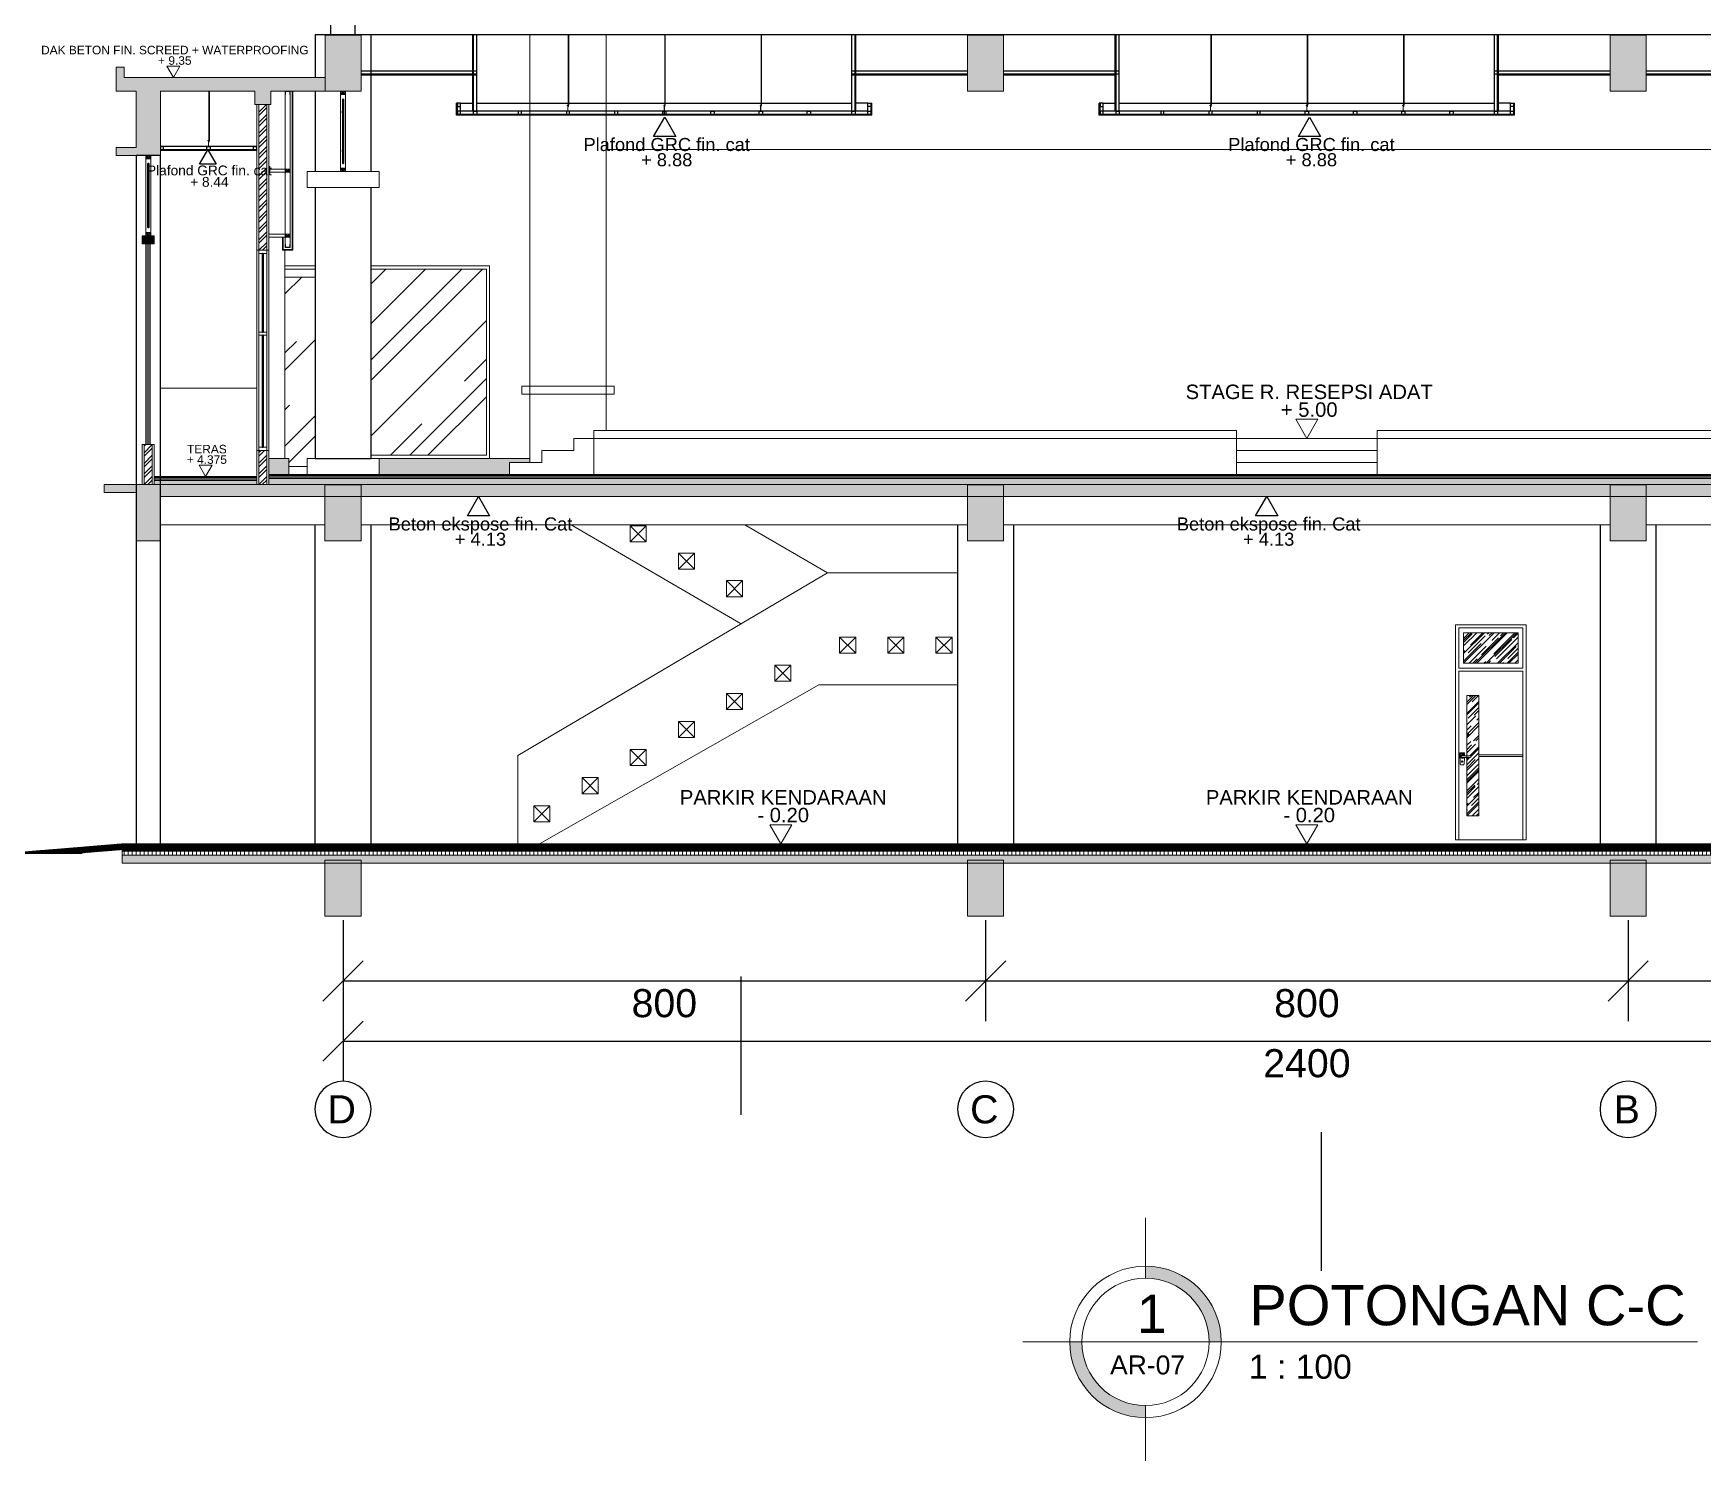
# Model space of a CAD drawing. Header units: inches. Extents: x 249 to 1192, y -18 to 440.
# Drawn here: x 691.68 to 712.46, y 197.79 to 215.46 of the extents above; entities that cross this region are included whole.
import ezdxf
from ezdxf.enums import TextEntityAlignment as Align

# ---------------------------------------------------------------- set-up
doc = ezdxf.new("R2010")
doc.units = ezdxf.units.IN
doc.header["$MEASUREMENT"] = 0
doc.linetypes.add('CENTER2', pattern=[1.125, 0.75, -0.125, 0.125, -0.125])
doc.linetypes.add('HIDDEN', pattern=[0.375, 0.25, -0.125])
for name, color, linetype, lineweight in [('ARSIR 1', 33, 'Continuous', 0), ('ARSIR BETON', 8, 'Continuous', 0), ('ARSIR KERAMIK', 66, 'Continuous', 25), ('ARSIR WARNA', 66, 'Continuous', 0), ('BALOK', 3, 'Continuous', 20), ('BESI', 201, 'Continuous', 0), ('DIMENSI', 85, 'Continuous', 20), ('DINDING', 6, 'Continuous', 0), ('DINDING2', 137, 'Continuous', 20), ('KACA', 141, 'Continuous', 30), ('KUSEN', 16, 'Continuous', 15), ('LANTAI', 135, 'Continuous', 9), ('TEXT (KET. RUANG)', 7, 'Continuous', 5), ('TEXT (KETERANGAN)', 7, 'Continuous', 25)]:
    doc.layers.add(name, color=color, linetype=linetype, lineweight=lineweight)
for name, color, linetype in [('ARSIR DINDING', 64, 'Continuous'), ('AS', 15, 'CENTER2'), ('ATAP', 123, 'Continuous'), ('KOLOM', 5, 'Continuous'), ('KUDA-KUDA', 165, 'Continuous'), ('PLAFOND', 42, 'Continuous')]:
    doc.layers.add(name, color=color, linetype=linetype)
doc.styles.add('ARIAL', font='arial.ttf')
doc.styles.add('S', font='SIMPLEX', dxfattribs={"width": 1.1})
doc.styles.get("Standard").update_dxf_attribs({"font": 'arial.ttf'})
doc.linetypes.add('BATTING', pattern='A,0.0001,-0.1,[134,ltypeshp.shx,S=0.1,R=0,X=-0.1,Y=0],-0.2,[134,ltypeshp.shx,S=0.1,R=180,X=0.1,Y=0],-0.1', length=0.4001)
doc.dimstyles.new('UK. GDG PERTEMUAN', dxfattribs={"dimtxt": 0.5, "dimasz": 0.5, "dimexe": 0.5, "dimexo": 0.05, "dimgap": 0.1, "dimtad": 2, "dimdec": 0, "dimlfac": 100, "dimzin": 0, "dimdsep": 46, "dimtxsty": 'Standard', "dimblk": 'OBLIQUE', "dimcen": 0.09, "dimclrd": 8, "dimclre": 256, "dimclrt": 256, "dimadec": 0, "dimazin": 0, "dimtfac": 1, "dimtdec": 0, "dimtofl": 0, "dimtmove": 0, "dimatfit": 3, "dimldrblk": 'OBLIQUE', "dimfxl": 0, "dimtolj": 1, "dimtzin": 0, "dimarcsym": 0})

# ---------------------------------------------------------------- blocks, each defined once
blk = doc.blocks.new('JUDUL GAMBAR')
at = {"layer": 'DIMENSI'}
h = blk.add_hatch(color=256, dxfattribs=at)
h.paths.add_polyline_path([(-32.945, 252.895), (-32.945, 253.045, -0.414214), (-33.739, 253.838), (-33.889, 253.838, 0.414214)])
h.paths.add_polyline_path([(-32.945, 254.781), (-32.945, 254.631, -0.414214), (-32.152, 253.838), (-32.002, 253.838, 0.414214)])
for points in [[(-32.945, 255.382), (-32.945, 254.631)], [(-34.474, 253.838), (-26.071, 253.838)], [(-32.945, 253.045), (-32.945, 252.294)]]:
    blk.add_lwpolyline(points, dxfattribs=at)
for radius in [0.943, 0.793]:
    blk.add_circle((-32.945, 253.838), radius, dxfattribs=at)
at = {"layer": 'DIMENSI', "style": 'ARIAL'}
for tag, height, p in [('NO', 0.478, (-32.866, 254.188)), ('AR', 0.236, (-32.919, 253.551))]:
    blk.add_attdef(tag, text='', height=height, dxfattribs=at).set_placement(p, align=Align.MIDDLE_CENTER)
for tag, height, p in [('JUDUL', 0.5, (-31.652, 253.895)), ('SKALA', 0.3, (-31.658, 253.289))]:
    blk.add_attdef(tag, text='', height=height, dxfattribs=at).set_placement(p, align=Align.BOTTOM_LEFT)
blk = doc.blocks.new('_Oblique')
at = {"color": 0, "linetype": 'ByBlock', "lineweight": -2}
blk.add_line((-0.5, -0.5), (0.5, 0.5), dxfattribs=at)
blk = doc.blocks.new('*D259')
at = {"layer": 'DEFPOINTS', "color": 0}
for p in [(695.532, 204.47), (703.532, 204.47), (703.532, 203.663)]:
    blk.add_point(p, dxfattribs=at)
at = {"layer": 'DIMENSI', "lineweight": -2}
for p, q in [((695.532, 204.42), (695.532, 203.163)), ((703.532, 204.42), (703.532, 203.163))]:
    blk.add_line(p, q, dxfattribs=at)
at = {"layer": 'DIMENSI', "color": 8, "lineweight": -2}
blk.add_line((695.532, 203.663), (703.532, 203.663), dxfattribs=at)
at = {"layer": 'DIMENSI', "color": 8, "lineweight": -2, "xscale": 0.5, "yscale": 0.5, "zscale": 0.5, "rotation": 180}
blk.add_blockref('_Oblique', (695.532, 203.663), dxfattribs=at)
at = {"layer": 'DIMENSI', "color": 8, "lineweight": -2, "xscale": 0.5, "yscale": 0.5, "zscale": 0.5}
blk.add_blockref('_Oblique', (703.532, 203.663), dxfattribs=at)
at = {"layer": 'DIMENSI', "insert": (699.532, 203.384), "char_height": 0.35, "attachment_point": 5}
blk.add_mtext('\\A1;800', dxfattribs=at)
blk = doc.blocks.new('*D260')
at = {"layer": 'DEFPOINTS', "color": 0}
for p in [(703.532, 204.47), (711.532, 204.47), (711.532, 203.663)]:
    blk.add_point(p, dxfattribs=at)
at = {"layer": 'DIMENSI', "lineweight": -2}
for p, q in [((703.532, 204.42), (703.532, 203.163)), ((711.532, 204.42), (711.532, 203.163))]:
    blk.add_line(p, q, dxfattribs=at)
at = {"layer": 'DIMENSI', "color": 8, "lineweight": -2}
blk.add_line((703.532, 203.663), (711.532, 203.663), dxfattribs=at)
at = {"layer": 'DIMENSI', "color": 8, "lineweight": -2, "xscale": 0.5, "yscale": 0.5, "zscale": 0.5, "rotation": 180}
blk.add_blockref('_Oblique', (703.532, 203.663), dxfattribs=at)
at = {"layer": 'DIMENSI', "color": 8, "lineweight": -2, "xscale": 0.5, "yscale": 0.5, "zscale": 0.5}
blk.add_blockref('_Oblique', (711.532, 203.663), dxfattribs=at)
at = {"layer": 'DIMENSI', "insert": (707.532, 203.384), "char_height": 0.35, "attachment_point": 5}
blk.add_mtext('\\A1;800', dxfattribs=at)
blk = doc.blocks.new('*D261')
at = {"layer": 'DEFPOINTS', "color": 0}
for p in [(711.532, 204.47), (719.532, 204.47), (719.532, 203.663)]:
    blk.add_point(p, dxfattribs=at)
at = {"layer": 'DIMENSI', "lineweight": -2}
for p, q in [((711.532, 204.42), (711.532, 203.163)), ((719.532, 204.42), (719.532, 203.163))]:
    blk.add_line(p, q, dxfattribs=at)
at = {"layer": 'DIMENSI', "color": 8, "lineweight": -2}
blk.add_line((711.532, 203.663), (719.532, 203.663), dxfattribs=at)
at = {"layer": 'DIMENSI', "color": 8, "lineweight": -2, "xscale": 0.5, "yscale": 0.5, "zscale": 0.5, "rotation": 180}
blk.add_blockref('_Oblique', (711.532, 203.663), dxfattribs=at)
at = {"layer": 'DIMENSI', "color": 8, "lineweight": -2, "xscale": 0.5, "yscale": 0.5, "zscale": 0.5}
blk.add_blockref('_Oblique', (719.532, 203.663), dxfattribs=at)
at = {"layer": 'DIMENSI', "insert": (715.532, 203.384), "char_height": 0.35, "attachment_point": 5}
blk.add_mtext('\\A1;800', dxfattribs=at)
blk = doc.blocks.new('*D262')
at = {"layer": 'DEFPOINTS', "color": 0}
for p in [(695.532, 204.47), (719.532, 204.47), (719.532, 202.914)]:
    blk.add_point(p, dxfattribs=at)
at = {"layer": 'DIMENSI', "lineweight": -2}
for p, q in [((695.532, 204.42), (695.532, 202.414)), ((719.532, 204.42), (719.532, 202.414))]:
    blk.add_line(p, q, dxfattribs=at)
at = {"layer": 'DIMENSI', "color": 8, "lineweight": -2}
blk.add_line((695.532, 202.914), (719.532, 202.914), dxfattribs=at)
at = {"layer": 'DIMENSI', "color": 8, "lineweight": -2, "xscale": 0.5, "yscale": 0.5, "zscale": 0.5, "rotation": 180}
blk.add_blockref('_Oblique', (695.532, 202.914), dxfattribs=at)
at = {"layer": 'DIMENSI', "color": 8, "lineweight": -2, "xscale": 0.5, "yscale": 0.5, "zscale": 0.5}
blk.add_blockref('_Oblique', (719.532, 202.914), dxfattribs=at)
at = {"layer": 'DIMENSI', "insert": (707.532, 202.636), "char_height": 0.35, "attachment_point": 5}
blk.add_mtext('\\A1;2400', dxfattribs=at)
blk = doc.blocks.new('NAV')
blk.add_circle((0, -0.4), 0.35)
at = {"style": 'S', "width": 0.75, "flags": 4}
blk.add_attdef('AV', text='', height=0.3, dxfattribs=at).set_placement((0, -0.4), align=Align.MIDDLE)
blk = doc.blocks.new('PEIL LANTAI')
at = {"color": 1}
blk.add_lwpolyline([(2106.659, 1042.576), (2106.797, 1042.337), (2106.935, 1042.576)], close=True, dxfattribs=at)
for tag, p in [('RUANG', (2106.826, 1042.775)), ('ELEVASI', (2106.826, 1042.553))]:
    blk.add_attdef(tag, text='', height=0.181).set_placement(p, align=Align.BOTTOM_CENTER)
blk = doc.blocks.new('B1')
at = {"layer": 'ARSIR BETON'}
blk.add_hatch(color=256, dxfattribs=at).paths.add_polyline_path([(364.645, 149.933), (364.195, 149.933), (364.195, 149.233), (364.645, 149.233)])
at = {"layer": 'BALOK'}
blk.add_lwpolyline([(364.195, 149.933), (364.645, 149.933), (364.645, 149.233), (364.195, 149.233)], close=True, dxfattribs=at)
blk = doc.blocks.new('HOLLOW 40.60')
at = {"layer": 'AS', "linetype": 'HIDDEN', "ltscale": 0.025}
for points in [[(696.409, 211.943), (696.466, 211.906)], [(696.409, 211.906), (696.466, 211.943)]]:
    blk.add_lwpolyline(points, dxfattribs=at)
at = {"layer": 'BESI'}
for points in [[(696.407, 211.904), (696.467, 211.904), (696.467, 211.944), (696.407, 211.944)], [(696.409, 211.906), (696.466, 211.906), (696.466, 211.943), (696.409, 211.943)]]:
    blk.add_lwpolyline(points, close=True, dxfattribs=at)
blk = doc.blocks.new('BAHAN')
at = {"layer": 'TEXT (KETERANGAN)', "color": 1}
blk.add_lwpolyline([(707.032, 209.695), (707.231, 209.349), (706.832, 209.349)], close=True, dxfattribs=at)
at = {"layer": 'TEXT (KETERANGAN)', "style": 'ARIAL'}
for tag, p in [('BAHAN', (707.068, 209.013)), ('ELEVASI', (707.068, 208.738))]:
    blk.add_attdef(tag, text='', height=0.236, dxfattribs=at).set_placement(p, align=Align.BOTTOM_CENTER)
blk = doc.blocks.new('ROOSTER')
at = {"layer": 'DINDING'}
blk.add_lwpolyline([(697.131, 206.281), (697.331, 206.281), (697.331, 206.481), (697.131, 206.481)], close=True, dxfattribs=at)
for points in [[(697.131, 206.281), (697.331, 206.481)], [(697.331, 206.281), (697.131, 206.481)]]:
    blk.add_lwpolyline(points, dxfattribs=at)
blk = doc.blocks.new('HANDEL')
at = {"elevation": -400}
blk.add_lwpolyline([(849.9, 209), (850, 212.5, 0.424007), (849.5, 213), (844.6, 213, 0.424007), (844.1, 212.5), (844.5, 199, 0.404487), (845.5, 198), (848.6, 198, 0.404487), (849.6, 199), (849.9, 207)], format="xyb", dxfattribs=at)
blk.add_lwpolyline([(847.8, 209.3), (846.3, 209.3), (846.3, 209), (847.8, 209)], close=True, dxfattribs=at)
for points in [[(847, 209), (857, 209)], [(846.6, 203), (846.6, 202.6)], [(846.6, 203), (847.4, 203)], [(846.6, 201.4), (846.6, 201)], [(846.6, 201), (847.4, 201)], [(846.9, 202.4), (847.1, 202.4)], [(846.9, 202.4), (846.9, 201.6)], [(846.9, 202), (847.1, 202)], [(846.9, 201.6), (847.1, 201.6)], [(847, 207), (857, 207)], [(847, 202.4), (847, 201.6)], [(847.1, 202.4), (847.1, 201.6)], [(847.4, 203), (847.4, 202.6)], [(847.4, 201.4), (847.4, 201)]]:
    blk.add_lwpolyline(points, dxfattribs=at)
for radius in [0.65, 0.55]:
    blk.add_circle((847, 202, -400), radius)
for centre, radius, start, end in [((847.1, 209.1, -400), 3, 356.9512, 313.9576), ((847.1, 209.1, -400), 2.5, 356.3406, 300.2513), ((847.1, 209.1, -400), 1.5, 353.8937, 227.3816), ((847, 208, -400), 1, 83.8945, 270), ((857, 208, -400), 1, 270, 90), ((847, 202, -400), 0.75, 122.231, 237.769), ((847, 202, -400), 0.75, 302.231, 57.769)]:
    blk.add_arc(centre, radius, start, end)
blk = doc.blocks.new('POTONGAN CC')
at = {"layer": 'ARSIR 1'}
h = blk.add_hatch(dxfattribs=at)
h.set_pattern_fill('CROSS', color=256, scale=0.1, style=0)
h.set_pattern_definition([(0, (694.606671, 209.969803), (0.025, 0.025), [0.0125, -0.0375]), (90, (694.612921, 209.963553), (-0.025, 0.025), [0.0125, -0.0375])])
h.paths.add_polyline_path([(697.606, 210.12), (697.857, 210.12), (697.857, 210.17), (695.982, 210.17), (695.982, 209.97), (697.606, 209.97)])
h.paths.add_polyline_path([(694.857, 210.17), (694.807, 210.17), (694.607, 210.17), (694.607, 209.97), (694.857, 209.97)])
at = {"layer": 'ARSIR BETON'}
for points in [[(692.957, 214.045), (692.707, 214.045), (692.707, 213.945), (693.257, 213.945), (693.257, 214.745), (694.432, 214.745), (694.432, 214.581), (694.632, 214.581), (694.632, 214.745), (695.307, 214.745), (695.307, 214.915), (692.807, 214.915), (692.807, 215.045), (692.707, 215.045), (692.707, 214.745), (692.957, 214.745)], [(693.032, 212.845), (693.182, 212.845), (693.182, 212.945), (693.032, 212.945)], [(692.957, 209.845), (692.557, 209.845), (692.557, 209.745), (692.957, 209.745)]]:
    blk.add_hatch(color=256, dxfattribs=at).paths.add_polyline_path(points)
h = blk.add_hatch(color=256, dxfattribs=at)
h.paths.add_polyline_path([(693.257, 209.695), (693.257, 209.845), (693.107, 209.845), (692.957, 209.845), (692.957, 209.145), (693.257, 209.145)])
h.paths.add_polyline_path([(695.307, 209.845), (693.257, 209.845), (693.257, 209.695), (695.307, 209.695)])
h.paths.add_polyline_path([(721.106, 209.845), (695.757, 209.845), (695.757, 209.695), (695.882, 209.695), (721.106, 209.695)])
h = blk.add_hatch(dxfattribs=at)
h.set_pattern_fill('ANSI37', color=256, scale=0.05, style=0)
h.set_pattern_definition([(45, (690.8692147, 205.0998034), (-0.004419417, 0.004419417), []), (135, (690.8692147, 205.0998034), (-0.004419417, -0.004419417), [])])
h.paths.add_polyline_path([(691.325, 205.25), (692.282, 205.25), (692.279, 205.328)])
h.paths.add_polyline_path([(692.282, 205.25), (692.178, 205.25), (692.782, 205.3), (692.782, 205.37), (692.279, 205.328)])
h = blk.add_hatch(dxfattribs=at)
h.set_pattern_fill('ANSI37', color=256, scale=0.05, style=0)
h.set_pattern_definition([(45, (692.7816714, 205.2798034), (-0.0044194174, 0.0044194174), []), (135, (692.7816714, 205.2798034), (-0.0044194174, -0.0044194174), [])])
h.paths.add_polyline_path([(722.381, 205.36), (692.782, 205.36), (692.782, 205.28), (722.381, 205.28)])
h = blk.add_hatch(dxfattribs=at)
h.set_pattern_fill('_USER', color=256, scale=0.05, angle=90, style=0, pattern_type=0)
h.set_pattern_definition([(90, (715.60667, 205.229803), (-0.05, 3e-18), [])])
h.paths.add_polyline_path([(719.182, 205.23), (719.182, 205.28), (692.782, 205.28), (692.782, 205.23)])
h.paths.add_polyline_path([(719.182, 205.28), (719.182, 205.23), (719.882, 205.23), (719.882, 205.28)])
h.paths.add_polyline_path([(722.381, 205.23), (722.381, 205.28), (719.882, 205.28), (719.882, 205.23)])
at = {"layer": 'ARSIR DINDING'}
h = blk.add_hatch(dxfattribs=at)
h.set_pattern_fill('ANSI32', color=256, scale=0.25, style=0)
h.set_pattern_definition([(45, (694.48167, 209.8448), (-0.0662913, 0.0662913), []), (45, (694.52587, 209.8448), (-0.0662913, 0.0662913), [])])
h.paths.add_polyline_path([(694.482, 212.765), (694.582, 212.765), (694.582, 214.581), (694.482, 214.581)])
h.paths.add_polyline_path([(694.582, 210.27), (694.482, 210.27), (694.482, 209.845), (694.582, 209.845)])
h = blk.add_hatch(dxfattribs=at)
h.set_pattern_fill('ANSI32', color=256, scale=0.25, style=0)
h.set_pattern_definition([(45, (693.05718, 209.8448), (-0.066291, 0.066291), []), (45, (693.10138, 209.8448), (-0.066291, 0.066291), [])])
h.paths.add_polyline_path([(693.157, 210.345), (693.057, 210.345), (693.057, 209.845), (693.107, 209.845), (693.157, 209.845)])
at = {"layer": 'ARSIR WARNA'}
h = blk.add_hatch(dxfattribs=at)
h.set_pattern_fill('AR-SAND', color=256, scale=0.025, style=0)
h.set_pattern_definition([(37.5, (691.63167, 209.844803), (-0.001574834, 0.048170594), [0, -0.038, 0, -0.0425, 0, -0.040625]), (7.5, (691.63167, 209.844803), (0.04424442, 0.07055365), [0, -0.0205, 0, -0.03425, 0, -0.013125]), (327.5, (691.60092, 209.844803), (0.077853547, 0.000141476), [0, -0.0125, 0, -0.045, 0, -0.05875]), (317.5, (691.60092, 209.844803), (0.07515317, 0.02194189), [0, -0.00625, 0, -0.0295, 0, -0.03375])])
h.paths.add_polyline_path([(695.182, 209.92), (694.607, 209.92), (694.607, 209.845), (695.182, 209.845)])
h.paths.add_polyline_path([(695.882, 209.92), (695.182, 209.92), (695.182, 209.845), (695.882, 209.845)])
h.paths.add_polyline_path([(703.182, 209.92), (695.882, 209.92), (695.882, 209.845), (703.182, 209.845)])
h.paths.add_polyline_path([(703.882, 209.92), (703.182, 209.92), (703.182, 209.845), (703.882, 209.845)])
h.paths.add_polyline_path([(711.182, 209.92), (703.882, 209.92), (703.882, 209.845), (711.182, 209.845)])
h.paths.add_polyline_path([(711.882, 209.92), (711.182, 209.92), (711.182, 209.845), (711.882, 209.845)])
h.paths.add_polyline_path([(715.457, 209.92), (711.882, 209.92), (711.882, 209.845), (715.457, 209.845)])
h.paths.add_polyline_path([(715.607, 209.92), (715.457, 209.92), (715.457, 209.845), (715.607, 209.845)])
h.paths.add_polyline_path([(719.182, 209.92), (715.607, 209.92), (715.607, 209.845), (719.182, 209.845)])
h.paths.add_polyline_path([(719.882, 209.92), (719.182, 209.92), (719.182, 209.845), (719.882, 209.845)])
h.paths.add_polyline_path([(720.956, 209.92), (719.882, 209.92), (719.882, 209.845), (720.956, 209.845)])
h.paths.add_polyline_path([(693.182, 209.895), (693.182, 209.845), (694.457, 209.845), (694.457, 209.895)])
h = blk.add_hatch(dxfattribs=at)
h.set_pattern_fill('AR-SAND', color=256, scale=0.025, style=0)
h.set_pattern_definition([(37.5, (692.78167, 205.129803), (-0.001574834, 0.048170594), [0, -0.038, 0, -0.0425, 0, -0.040625]), (7.5, (692.78167, 205.129803), (0.04424442, 0.07055365), [0, -0.0205, 0, -0.03425, 0, -0.013125]), (327.5, (692.75092, 205.129803), (0.077853547, 0.000141476), [0, -0.0125, 0, -0.045, 0, -0.05875]), (317.5, (692.75092, 205.129803), (0.07515317, 0.02194189), [0, -0.00625, 0, -0.0295, 0, -0.03375])])
h.paths.add_polyline_path([(692.782, 205.13), (722.381, 205.13), (722.381, 205.23), (692.782, 205.23)])
at = {"layer": 'KACA'}
h = blk.add_hatch(dxfattribs=at)
h.set_pattern_fill('AR-RROOF', color=256, angle=45, style=0)
h.set_pattern_definition([(45, (694.8067, 210.0698), (0.84853, 2.26274), [15, -2, 5, -1]), (45, (695.3936, 211.3638), (-1.64756, 0.23335), [3, -0.33, 6, -0.75]), (45, (694.5592, 211.0244), (3.2032, 4.15072), [8, -1.4, 4, -1])])
h.paths.add_polyline_path([(694.807, 210.17), (694.857, 210.17), (694.857, 210.07), (695.083, 210.07), (695.083, 210.17), (695.183, 210.17), (695.183, 212.43), (694.807, 212.43)])
h.paths.add_polyline_path([(697.317, 212.53), (695.882, 212.53), (695.882, 210.21), (697.317, 210.21)])
h = blk.add_hatch(dxfattribs=at)
h.set_pattern_fill('AR-RROOF', color=256, scale=0.1, angle=45, style=0)
h.set_pattern_definition([(45, (709.48196, 207.6198), (0.084853, 0.226274), [1.5, -0.2, 0.5, -0.1]), (45, (709.54065, 207.7492), (-0.164756, 0.023335), [0.3, -0.033, 0.6, -0.075]), (45, (709.45721, 207.71526), (0.3203194, 0.4150717), [0.8, -0.14, 0.4, -0.1])])
h.paths.add_polyline_path([(710.162, 208), (709.482, 208), (709.482, 207.62), (710.162, 207.62)])
h = blk.add_hatch(dxfattribs=at)
h.set_pattern_fill('AR-RROOF', color=256, scale=0.1, angle=45, style=0)
h.set_pattern_definition([(45, (709.52196, 205.7198), (0.084853, 0.226274), [1.5, -0.2, 0.5, -0.1]), (45, (709.58065, 205.8492), (-0.164756, 0.023335), [0.3, -0.033, 0.6, -0.075]), (45, (709.49721, 205.81526), (0.3203194, 0.4150717), [0.8, -0.14, 0.4, -0.1])])
h.paths.add_polyline_path([(709.672, 207.22), (709.522, 207.22), (709.522, 206.465), (709.565, 206.465, -1), (709.565, 206.445), (709.522, 206.445), (709.522, 205.72), (709.672, 205.72)])
at = {"layer": 'ARSIR KERAMIK', "linetype": 'BATTING', "ltscale": 0.05}
for points in [[(693.182, 209.915), (694.457, 209.915)], [(694.607, 209.94), (720.956, 209.94)]]:
    blk.add_lwpolyline(points, dxfattribs=at)
at = {"layer": 'AS', "ltscale": 0.025}
for points in [[(694.815, 213.772), (694.87, 213.737)], [(694.815, 213.737), (694.87, 213.772)], [(694.815, 212.962), (694.87, 212.927)], [(694.815, 212.927), (694.87, 212.962)]]:
    blk.add_lwpolyline(points, dxfattribs=at)
at = {"layer": 'ATAP'}
for points in [[(719.657, 215.445), (695.681, 215.445)], [(693.082, 210.345), (693.082, 212.845)], [(693.107, 210.345), (693.107, 212.845)], [(693.132, 210.345), (693.132, 212.845)]]:
    blk.add_lwpolyline(points, dxfattribs=at)
at = {"layer": 'BALOK'}
for points in [[(693.257, 214.745), (694.432, 214.745), (694.432, 214.581), (694.632, 214.581), (694.632, 214.745), (695.307, 214.745), (695.307, 214.915), (692.807, 214.915), (692.807, 215.045), (692.707, 215.045), (692.707, 214.745), (692.957, 214.745), (692.957, 214.045), (692.707, 214.045), (692.707, 213.945), (693.257, 213.945)], [(693.032, 212.845), (693.182, 212.845), (693.182, 212.945), (693.032, 212.945)], [(692.957, 209.745), (692.957, 209.145), (693.257, 209.145), (693.257, 209.695), (720.806, 209.695), (720.806, 209.345), (721.106, 209.345), (721.106, 209.695), (721.106, 209.845), (693.257, 209.845), (693.107, 209.845), (692.957, 209.845), (692.557, 209.845), (692.557, 209.745)]]:
    blk.add_lwpolyline(points, close=True, dxfattribs=at)
for points in [[(695.307, 209.345), (693.257, 209.345)], [(703.307, 209.345), (695.757, 209.345)], [(711.307, 209.345), (703.757, 209.345)], [(719.307, 209.345), (711.757, 209.345)]]:
    blk.add_lwpolyline(points, dxfattribs=at)
at = {"layer": 'BESI', "ltscale": 0.1}
for p, q in [((698.336, 214.571), (698.336, 215.445)), ((698.336, 214.571), (698.336, 215.445)), ((698.338, 214.573), (698.338, 215.445)), ((698.338, 214.573), (698.338, 215.445)), ((698.342, 215.445), (698.342, 214.575)), ((698.342, 215.445), (698.342, 214.575)), ((698.343, 215.445), (698.343, 214.575)), ((698.343, 215.445), (698.343, 214.575)), ((699.536, 214.571), (699.536, 215.445)), ((699.536, 214.571), (699.536, 215.445)), ((699.538, 214.573), (699.538, 215.445)), ((699.538, 214.573), (699.538, 215.445)), ((699.542, 215.445), (699.542, 214.575)), ((699.542, 215.445), (699.542, 214.575)), ((699.543, 215.445), (699.543, 214.575)), ((699.543, 215.445), (699.543, 214.575)), ((700.736, 214.571), (700.736, 215.445)), ((700.736, 214.571), (700.736, 215.445)), ((700.738, 214.573), (700.738, 215.445)), ((700.738, 214.573), (700.738, 215.445)), ((700.742, 215.445), (700.742, 214.575)), ((700.742, 215.445), (700.742, 214.575)), ((700.743, 215.445), (700.743, 214.575)), ((700.743, 215.445), (700.743, 214.575)), ((706.336, 214.571), (706.336, 215.445)), ((706.336, 214.571), (706.336, 215.445)), ((706.338, 214.573), (706.338, 215.445)), ((706.338, 214.573), (706.338, 215.445)), ((706.342, 215.445), (706.342, 214.575)), ((706.342, 215.445), (706.342, 214.575)), ((706.343, 215.445), (706.343, 214.575)), ((706.343, 215.445), (706.343, 214.575)), ((707.536, 214.571), (707.536, 215.445)), ((707.536, 214.571), (707.536, 215.445)), ((707.538, 214.573), (707.538, 215.445)), ((707.538, 214.573), (707.538, 215.445)), ((707.542, 215.445), (707.542, 214.575)), ((707.542, 215.445), (707.542, 214.575)), ((707.543, 215.445), (707.543, 214.575)), ((707.543, 215.445), (707.543, 214.575)), ((708.736, 214.571), (708.736, 215.445)), ((708.736, 214.571), (708.736, 215.445)), ((708.738, 214.573), (708.738, 215.445)), ((708.738, 214.573), (708.738, 215.445)), ((708.742, 215.445), (708.742, 214.575)), ((708.742, 215.445), (708.742, 214.575)), ((708.743, 215.445), (708.743, 214.575)), ((708.743, 215.445), (708.743, 214.575)), ((693.861, 214.131), (693.861, 214.745)), ((693.861, 214.131), (693.861, 214.745)), ((693.863, 214.133), (693.863, 214.745)), ((693.863, 214.133), (693.863, 214.745)), ((693.867, 214.745), (693.867, 214.135)), ((693.867, 214.745), (693.867, 214.135)), ((693.868, 214.745), (693.868, 214.135)), ((693.868, 214.745), (693.868, 214.135)), ((698.332, 214.569), (698.324, 214.569)), ((698.324, 214.569), (698.324, 214.568)), ((698.332, 214.568), (698.324, 214.568)), ((698.343, 214.575), (698.332, 214.568)), ((698.342, 214.575), (698.332, 214.569)), ((698.336, 214.556), (698.336, 214.571)), ((698.338, 214.556), (698.336, 214.556)), ((698.338, 214.556), (698.336, 214.556)), ((698.338, 214.556), (698.336, 214.556)), ((698.338, 214.556), (698.336, 214.556)), ((698.338, 214.556), (698.338, 214.572)), ((699.532, 214.569), (699.524, 214.569)), ((699.524, 214.569), (699.524, 214.568)), ((699.532, 214.568), (699.524, 214.568)), ((699.543, 214.575), (699.532, 214.568)), ((699.542, 214.575), (699.532, 214.569)), ((699.536, 214.556), (699.536, 214.571)), ((699.538, 214.556), (699.536, 214.556)), ((699.538, 214.556), (699.536, 214.556)), ((699.538, 214.556), (699.536, 214.556)), ((699.538, 214.556), (699.536, 214.556)), ((699.538, 214.556), (699.538, 214.572)), ((700.732, 214.569), (700.724, 214.569)), ((700.724, 214.569), (700.724, 214.568)), ((700.732, 214.568), (700.724, 214.568)), ((700.743, 214.575), (700.732, 214.568)), ((700.742, 214.575), (700.732, 214.569)), ((700.736, 214.556), (700.736, 214.571)), ((700.738, 214.556), (700.736, 214.556)), ((700.738, 214.556), (700.736, 214.556)), ((700.738, 214.556), (700.736, 214.556)), ((700.738, 214.556), (700.736, 214.556)), ((700.738, 214.556), (700.738, 214.572)), ((706.332, 214.569), (706.324, 214.569)), ((706.324, 214.569), (706.324, 214.568)), ((706.332, 214.568), (706.324, 214.568)), ((706.343, 214.575), (706.332, 214.568)), ((706.342, 214.575), (706.332, 214.569)), ((706.336, 214.556), (706.336, 214.571)), ((706.338, 214.556), (706.336, 214.556)), ((706.338, 214.556), (706.336, 214.556)), ((706.338, 214.556), (706.336, 214.556)), ((706.338, 214.556), (706.336, 214.556)), ((706.338, 214.556), (706.338, 214.572)), ((707.532, 214.569), (707.524, 214.569)), ((707.524, 214.569), (707.524, 214.568)), ((707.532, 214.568), (707.524, 214.568)), ((707.543, 214.575), (707.532, 214.568)), ((707.542, 214.575), (707.532, 214.569)), ((707.536, 214.556), (707.536, 214.571)), ((707.538, 214.556), (707.536, 214.556)), ((707.538, 214.556), (707.536, 214.556)), ((707.538, 214.556), (707.536, 214.556)), ((707.538, 214.556), (707.536, 214.556)), ((707.538, 214.556), (707.538, 214.572)), ((708.732, 214.569), (708.724, 214.569)), ((708.724, 214.569), (708.724, 214.568)), ((708.732, 214.568), (708.724, 214.568)), ((708.743, 214.575), (708.732, 214.568)), ((708.742, 214.575), (708.732, 214.569)), ((708.736, 214.556), (708.736, 214.571)), ((708.738, 214.556), (708.736, 214.556)), ((708.738, 214.556), (708.736, 214.556)), ((708.738, 214.556), (708.736, 214.556)), ((708.738, 214.556), (708.736, 214.556)), ((708.738, 214.556), (708.738, 214.572)), ((693.857, 214.129), (693.849, 214.129)), ((693.849, 214.129), (693.849, 214.128)), ((693.857, 214.128), (693.849, 214.128)), ((693.868, 214.135), (693.857, 214.128)), ((693.867, 214.135), (693.857, 214.129)), ((693.861, 214.116), (693.861, 214.131)), ((693.863, 214.116), (693.861, 214.116)), ((693.863, 214.116), (693.861, 214.116)), ((693.863, 214.116), (693.861, 214.116)), ((693.863, 214.116), (693.861, 214.116)), ((693.863, 214.116), (693.863, 214.132))]:
    blk.add_line(p, q, dxfattribs=at)
at = {"layer": 'BESI'}
for p, q in [((694.813, 212.799), (694.813, 214.745)), ((694.873, 212.799), (694.873, 214.745))]:
    blk.add_line(p, q, dxfattribs=at)
for points in [[(694.813, 214.705), (694.815, 214.705), (694.815, 214.742), (694.87, 214.742), (694.87, 214.705), (694.873, 214.705), (694.873, 214.745), (694.813, 214.745)], [(695.502, 214.705), (695.562, 214.705), (695.562, 213.785), (695.502, 213.785)], [(693.077, 213.905), (693.137, 213.905), (693.137, 212.985), (693.077, 212.985)], [(694.813, 213.735), (694.873, 213.735), (694.873, 213.775), (694.813, 213.775)], [(694.815, 213.737), (694.87, 213.737), (694.87, 213.772), (694.815, 213.772)], [(694.813, 212.925), (694.873, 212.925), (694.873, 212.965), (694.813, 212.965)], [(694.813, 212.839), (694.815, 212.839), (694.815, 212.801), (694.87, 212.801), (694.87, 212.839), (694.873, 212.839), (694.873, 212.799), (694.813, 212.799)], [(694.815, 212.927), (694.87, 212.927), (694.87, 212.962), (694.815, 212.962)]]:
    blk.add_lwpolyline(points, close=True, dxfattribs=at)
for points in [[(695.522, 214.495), (695.527, 214.495), (695.527, 214.475), (695.522, 214.475), (695.522, 214.495)], [(695.537, 214.495), (695.542, 214.495), (695.542, 214.475), (695.537, 214.475), (695.537, 214.495)], [(695.522, 214.015), (695.527, 214.015), (695.527, 213.995), (695.522, 213.995), (695.522, 214.015)], [(695.537, 214.015), (695.542, 214.015), (695.542, 213.995), (695.537, 213.995), (695.537, 214.015)], [(693.097, 213.695), (693.102, 213.695), (693.102, 213.675), (693.097, 213.675), (693.097, 213.695)], [(693.112, 213.695), (693.117, 213.695), (693.117, 213.675), (693.112, 213.675), (693.112, 213.695)], [(694.607, 213.775), (694.813, 213.775)], [(694.607, 213.735), (694.813, 213.735)], [(693.097, 213.215), (693.102, 213.215), (693.102, 213.195), (693.097, 213.195), (693.097, 213.215)], [(693.112, 213.215), (693.117, 213.215), (693.117, 213.195), (693.112, 213.195), (693.112, 213.215)], [(694.607, 212.965), (694.813, 212.965)], [(694.607, 212.925), (694.813, 212.925)]]:
    blk.add_lwpolyline(points, dxfattribs=at)
at = {"layer": 'BESI', "ltscale": 0.1}
for points in [[(698.332, 214.568), (698.332, 214.495), (698.331, 214.495), (698.331, 214.568)], [(699.532, 214.568), (699.532, 214.495), (699.531, 214.495), (699.531, 214.568)], [(700.732, 214.568), (700.732, 214.495), (700.731, 214.495), (700.731, 214.568)], [(706.332, 214.568), (706.332, 214.495), (706.331, 214.495), (706.331, 214.568)], [(707.532, 214.568), (707.532, 214.495), (707.531, 214.495), (707.531, 214.568)], [(708.732, 214.568), (708.732, 214.495), (708.731, 214.495), (708.731, 214.568)], [(693.857, 214.128), (693.857, 214.055), (693.856, 214.055), (693.856, 214.128)]]:
    blk.add_lwpolyline(points, dxfattribs=at)
at = {"layer": 'DIMENSI'}
for points in [[(722.381, 205.28), (692.782, 205.28), (692.782, 205.36), (722.381, 205.36)], [(692.782, 205.13), (722.381, 205.13), (722.381, 205.23), (692.782, 205.23)]]:
    blk.add_lwpolyline(points, close=True, dxfattribs=at)
at = {"layer": 'DINDING'}
for q in [(700.535, 209.345), (703.182, 208.745)]:
    blk.add_line((701.564, 208.745), q, dxfattribs=at)
for points in [[(694.457, 209.845), (694.607, 209.845), (694.607, 214.581), (694.457, 214.581)], [(695.982, 213.745), (695.882, 213.745), (695.083, 213.745), (695.083, 213.545), (695.183, 213.545), (695.982, 213.545)], [(694.457, 212.765), (694.607, 212.765), (694.607, 210.27), (694.457, 210.27)], [(693.032, 209.845), (693.182, 209.845), (693.182, 210.345), (693.032, 210.345)], [(695.982, 210.17), (695.882, 210.17), (695.083, 210.17), (695.083, 209.97), (695.183, 209.97), (695.982, 209.97)]]:
    blk.add_lwpolyline(points, close=True, dxfattribs=at)
for points in [[(693.257, 209.945), (693.257, 211.045), (694.457, 211.045)], [(698.371, 209.345), (700.482, 208.114)], [(701.564, 208.745), (697.707, 206.47), (697.707, 205.37), (697.977, 205.37), (701.457, 207.35), (703.182, 207.35)]]:
    blk.add_lwpolyline(points, dxfattribs=at)
at = {"layer": 'DINDING2'}
for points in [[(698.807, 210.52), (698.807, 215.445), (697.857, 215.445), (697.857, 210.12)], [(698.807, 214.02), (716.257, 214.02)]]:
    blk.add_lwpolyline(points, dxfattribs=at)
for points in [[(694.482, 209.845), (694.582, 209.845), (694.582, 214.581), (694.482, 214.581)], [(697.757, 210.97), (698.907, 210.97), (698.907, 211.07), (697.757, 211.07)], [(693.057, 209.845), (693.157, 209.845), (693.157, 210.345), (693.057, 210.345)]]:
    blk.add_lwpolyline(points, close=True, dxfattribs=at)
at = {"layer": 'KACA'}
for points in [[(695.527, 214.645), (695.537, 214.645), (695.537, 213.845), (695.527, 213.845)], [(693.102, 213.845), (693.112, 213.845), (693.112, 213.045), (693.102, 213.045)]]:
    blk.add_lwpolyline(points, close=True, dxfattribs=at)
for points in [[(694.527, 212.725), (694.537, 212.725), (694.537, 211.745), (694.527, 211.745), (694.527, 212.725)], [(694.527, 211.705), (694.537, 211.705), (694.537, 210.31), (694.527, 210.31), (694.527, 211.705)]]:
    blk.add_lwpolyline(points, dxfattribs=at)
at = {"layer": 'KOLOM'}
for points in [[(695.882, 213.745), (695.882, 215.445), (695.183, 215.445), (695.183, 214.915)], [(695.183, 214.745), (695.183, 213.745)], [(695.183, 213.545), (695.183, 210.17), (695.882, 210.17), (695.882, 213.545)], [(695.182, 209.345), (695.182, 205.37)], [(695.882, 205.37), (695.882, 209.345)], [(703.182, 208.745), (703.182, 205.37), (703.882, 205.37), (703.882, 209.345)], [(703.182, 209.345), (703.182, 208.745)], [(711.182, 209.345), (711.182, 205.37), (711.882, 205.37), (711.882, 209.345)]]:
    blk.add_lwpolyline(points, dxfattribs=at)
blk.add_lwpolyline([(692.957, 205.37), (693.257, 205.37), (693.257, 213.945), (692.957, 213.945)], close=True, dxfattribs=at)
at = {"layer": 'KUDA-KUDA'}
for points in [[(695.381, 215.445), (695.381, 216.096)], [(695.681, 215.445), (695.681, 215.886)]]:
    blk.add_lwpolyline(points, dxfattribs=at)
at = {"layer": 'KUSEN'}
for p, q in [((694.898, 212.774), (694.898, 214.745)), ((694.907, 212.765), (694.907, 214.745)), ((694.779, 212.765), (694.779, 212.925)), ((694.788, 212.774), (694.788, 212.925)), ((694.779, 212.765), (694.907, 212.765)), ((694.788, 212.774), (694.898, 212.774)), ((694.813, 212.799), (694.873, 212.799))]:
    blk.add_line(p, q, dxfattribs=at)
for points in [[(694.482, 212.765), (694.482, 212.725), (694.582, 212.725), (694.582, 212.765), (694.482, 212.765)], [(694.857, 210.17), (694.807, 210.17), (694.807, 212.765)], [(694.807, 212.57), (695.183, 212.57)], [(694.807, 212.53), (695.183, 212.53)], [(694.807, 212.43), (695.183, 212.43)], [(695.882, 210.17), (697.357, 210.17), (697.357, 212.57), (695.882, 212.57)], [(695.882, 210.21), (697.317, 210.21), (697.317, 212.53), (695.882, 212.53)], [(694.482, 211.745), (694.482, 211.705), (694.582, 211.705), (694.582, 211.745), (694.482, 211.745)], [(694.482, 210.31), (694.482, 210.27), (694.582, 210.27), (694.582, 210.31), (694.482, 210.31)], [(694.607, 210.17), (694.857, 210.17), (694.857, 209.97), (694.607, 209.97)], [(695.982, 210.17), (697.857, 210.17)], [(694.857, 210.07), (695.083, 210.07)], [(694.857, 209.97), (695.083, 209.97)], [(709.382, 205.42), (709.382, 208.1), (710.262, 208.1), (710.262, 205.42)], [(709.422, 205.42), (709.422, 207.52), (710.222, 207.52)], [(709.672, 206.48), (710.222, 206.48)], [(709.672, 206.46), (710.222, 206.46)], [(710.262, 205.42), (709.382, 205.42)]]:
    blk.add_lwpolyline(points, dxfattribs=at)
for points in [[(694.482, 210.27), (694.582, 210.27), (694.582, 212.765), (694.482, 212.765)], [(710.222, 208.06), (709.422, 208.06), (709.422, 207.56), (710.222, 207.56)], [(710.162, 208), (709.482, 208), (709.482, 207.62), (710.162, 207.62)], [(710.222, 207.52), (709.422, 207.52), (709.422, 205.42), (710.222, 205.42)], [(709.522, 205.72), (709.672, 205.72), (709.672, 207.22), (709.522, 207.22)]]:
    blk.add_lwpolyline(points, close=True, dxfattribs=at)
at = {"layer": 'LANTAI'}
for points in [[(697.606, 209.97), (697.606, 210.12), (698.006, 210.12), (698.006, 210.27), (698.406, 210.27), (698.406, 210.42), (698.656, 210.42)], [(706.656, 210.27), (708.406, 210.27)], [(706.656, 210.12), (708.406, 210.12)], [(693.182, 209.945), (694.457, 209.945)], [(693.182, 209.935), (694.457, 209.935)], [(694.607, 209.97), (720.956, 209.97)], [(694.607, 209.96), (720.956, 209.96)], [(694.607, 209.92), (720.956, 209.92)], [(693.182, 209.895), (694.457, 209.895)], [(691.325, 205.25), (692.782, 205.37)], [(692.782, 205.37), (715.607, 205.37)], [(692.782, 205.37), (692.782, 205.13)], [(692.782, 205.36), (715.607, 205.36)], [(692.782, 205.36), (715.607, 205.36)], [(686.982, 205.25), (692.282, 205.25)], [(692.178, 205.25), (692.782, 205.3)], [(692.782, 205.28), (715.607, 205.28)], [(692.782, 205.23), (715.607, 205.23)], [(692.782, 205.13), (715.607, 205.13)]]:
    blk.add_lwpolyline(points, dxfattribs=at)
for points in [[(698.656, 210.52), (706.656, 210.52), (706.656, 209.97), (698.656, 209.97)], [(706.656, 210.42), (698.656, 210.42), (698.656, 210.52), (706.656, 210.52)], [(706.656, 210.42), (708.406, 210.42), (708.406, 209.97), (706.656, 209.97)], [(708.406, 209.97), (716.406, 209.97), (716.406, 210.52), (708.406, 210.52)], [(708.406, 210.42), (716.406, 210.42), (716.406, 210.52), (708.406, 210.52)], [(722.381, 205.13), (692.782, 205.13), (692.782, 205.36), (722.381, 205.36)]]:
    blk.add_lwpolyline(points, close=True, dxfattribs=at)
at = {"layer": 'PLAFOND'}
for points in [[(697.146, 214.495), (697.146, 215.445)], [(697.156, 214.495), (697.156, 215.445)], [(697.196, 214.495), (697.196, 215.445)], [(701.867, 214.495), (701.867, 215.445)], [(701.907, 214.495), (701.907, 215.445)], [(701.917, 214.495), (701.917, 215.445)], [(705.146, 214.495), (705.146, 215.445)], [(705.156, 214.495), (705.156, 215.445)], [(705.196, 214.495), (705.196, 215.445)], [(709.867, 214.495), (709.867, 215.445)], [(709.907, 214.495), (709.907, 215.445)], [(709.917, 214.495), (709.917, 215.445)], [(697.196, 214.995), (695.756, 214.995)], [(697.196, 214.955), (695.756, 214.955)], [(697.196, 214.945), (695.756, 214.945)], [(703.307, 214.995), (701.867, 214.995)], [(703.307, 214.955), (701.867, 214.955)], [(703.307, 214.945), (701.867, 214.945)], [(705.196, 214.995), (703.757, 214.995)], [(705.196, 214.955), (703.757, 214.955)], [(705.146, 214.945), (703.757, 214.945)], [(711.307, 214.995), (709.867, 214.995)], [(711.307, 214.955), (709.867, 214.955)], [(711.307, 214.945), (709.917, 214.945)], [(713.196, 214.995), (711.757, 214.995)], [(713.196, 214.955), (711.757, 214.955)], [(713.196, 214.945), (711.757, 214.945)], [(696.946, 214.445), (696.946, 214.595)], [(696.996, 214.595), (696.946, 214.595)], [(702.067, 214.495), (696.946, 214.495)], [(696.956, 214.445), (696.956, 214.595)], [(696.996, 214.495), (696.996, 214.595)], [(696.996, 214.595), (697.146, 214.595)], [(697.196, 214.595), (701.867, 214.595)], [(699.532, 214.445), (699.532, 214.495)], [(702.067, 214.595), (701.917, 214.595)], [(702.067, 214.495), (702.067, 214.595)], [(702.067, 214.595), (702.117, 214.595)], [(702.107, 214.445), (702.107, 214.595)], [(702.117, 214.445), (702.117, 214.595)], [(704.946, 214.445), (704.946, 214.595)], [(704.996, 214.595), (704.946, 214.595)], [(710.067, 214.495), (704.946, 214.495)], [(704.956, 214.445), (704.956, 214.595)], [(704.996, 214.495), (704.996, 214.595)], [(704.996, 214.595), (705.146, 214.595)], [(705.196, 214.595), (709.867, 214.595)], [(710.067, 214.595), (709.917, 214.595)], [(710.067, 214.495), (710.067, 214.595)], [(710.067, 214.595), (710.117, 214.595)], [(710.107, 214.445), (710.107, 214.595)], [(710.117, 214.445), (710.117, 214.595)], [(702.117, 214.455), (696.946, 214.455)], [(702.117, 214.445), (696.946, 214.445)], [(710.117, 214.455), (704.946, 214.455)], [(710.117, 214.445), (704.946, 214.445)], [(694.457, 214.055), (693.257, 214.055)], [(694.457, 214.015), (693.257, 214.015)], [(694.457, 214.005), (693.257, 214.005)]]:
    blk.add_lwpolyline(points, dxfattribs=at)
for points in [[(696.956, 214.555), (696.996, 214.555), (696.996, 214.595), (696.956, 214.595)], [(696.956, 214.455), (696.996, 214.455), (696.996, 214.495), (696.956, 214.495)], [(697.196, 214.455), (697.156, 214.455), (697.156, 214.495), (697.196, 214.495)], [(697.712, 214.455), (697.752, 214.455), (697.752, 214.495), (697.712, 214.495)], [(698.312, 214.455), (698.352, 214.455), (698.352, 214.495), (698.312, 214.495)], [(698.912, 214.455), (698.952, 214.455), (698.952, 214.495), (698.912, 214.495)], [(699.552, 214.455), (699.512, 214.455), (699.512, 214.495), (699.552, 214.495)], [(700.152, 214.455), (700.112, 214.455), (700.112, 214.495), (700.152, 214.495)], [(700.752, 214.455), (700.712, 214.455), (700.712, 214.495), (700.752, 214.495)], [(701.352, 214.455), (701.312, 214.455), (701.312, 214.495), (701.352, 214.495)], [(701.907, 214.455), (701.867, 214.455), (701.867, 214.495), (701.907, 214.495)], [(702.107, 214.555), (702.067, 214.555), (702.067, 214.595), (702.107, 214.595)], [(702.107, 214.455), (702.067, 214.455), (702.067, 214.495), (702.107, 214.495)], [(704.956, 214.555), (704.996, 214.555), (704.996, 214.595), (704.956, 214.595)], [(704.956, 214.455), (704.996, 214.455), (704.996, 214.495), (704.956, 214.495)], [(705.196, 214.455), (705.156, 214.455), (705.156, 214.495), (705.196, 214.495)], [(705.712, 214.455), (705.752, 214.455), (705.752, 214.495), (705.712, 214.495)], [(706.312, 214.455), (706.352, 214.455), (706.352, 214.495), (706.312, 214.495)], [(706.912, 214.455), (706.952, 214.455), (706.952, 214.495), (706.912, 214.495)], [(707.552, 214.455), (707.512, 214.455), (707.512, 214.495), (707.552, 214.495)], [(708.152, 214.455), (708.112, 214.455), (708.112, 214.495), (708.152, 214.495)], [(708.752, 214.455), (708.712, 214.455), (708.712, 214.495), (708.752, 214.495)], [(709.352, 214.455), (709.312, 214.455), (709.312, 214.495), (709.352, 214.495)], [(709.907, 214.455), (709.867, 214.455), (709.867, 214.495), (709.907, 214.495)], [(710.107, 214.555), (710.067, 214.555), (710.067, 214.595), (710.107, 214.595)], [(710.107, 214.455), (710.067, 214.455), (710.067, 214.495), (710.107, 214.495)], [(693.257, 214.015), (693.297, 214.015), (693.297, 214.055), (693.257, 214.055)], [(693.877, 214.015), (693.837, 214.015), (693.837, 214.055), (693.877, 214.055)], [(694.456, 214.015), (694.416, 214.015), (694.416, 214.055), (694.456, 214.055)]]:
    blk.add_lwpolyline(points, close=True, dxfattribs=at)
for p in [(331.112, 65.511), (339.111, 65.511), (347.111, 65.511), (331.111, 59.911), (339.111, 59.911), (347.111, 59.911), (331.111, 55.236), (339.111, 55.236), (347.111, 55.236)]:
    blk.add_blockref('B1', p)
at = {"layer": 'BESI'}
for p in [(-0.905, 2.8), (-3.33, 2), (-0.905, 1.84), (-3.33, 1.04)]:
    blk.add_blockref('HOLLOW 40.60', p, dxfattribs=at)
at = {"layer": 'DIMENSI'}
for p, xscale, yscale, zscale, values in [((211.879, 69.789), 0.6897248955102668, 0.6897248955102668, 0.6897248955102668, {'ELEVASI': '+ 8.88', 'BAHAN': 'Plafond GRC fin. cat'}), ((219.906, 69.789), 0.6897248955102668, 0.6897248955102668, 0.6897248955102668, {'ELEVASI': '+ 8.88', 'BAHAN': 'Plafond GRC fin. cat'}), ((328.106, 105.539), 0.5172936716327001, 0.5172936716327001, 0.5172936716327001, {'ELEVASI': '+ 8.44', 'BAHAN': 'Plafond GRC fin. cat'}), ((209.56, 65.063), 0.6897248955102668, 0.6897248955102668, 0.6897248955102668, {'ELEVASI': '+ 4.13', 'BAHAN': 'Beton ekspose fin. Cat'}), ((219.374, 65.063), 0.6897248955102668, 0.6897248955102668, 0.6897248955102668, {'ELEVASI': '+ 4.13', 'BAHAN': 'Beton ekspose fin. Cat'})]:
    blk.add_blockref('BAHAN', p, dxfattribs=dict(at, xscale=xscale, yscale=yscale, zscale=zscale)).add_auto_attribs(values)
at = {"layer": 'DINDING'}
for p in [(1.976, 2.851), (2.576, 2.51), (3.176, 2.168), (4.583, 1.464), (5.183, 1.464), (5.783, 1.464), (3.776, 1.114), (3.176, 0.764), (2.576, 0.414), (1.976, 0.064), (1.376, -0.286), (0.776, -0.636)]:
    blk.add_blockref('ROOSTER', p, dxfattribs=at)
at = {"layer": 'KUSEN', "xscale": 0.01, "yscale": 0.01, "zscale": 0.01}
blk.add_blockref('HANDEL', (700.994, 204.376), dxfattribs=at)
at = {"layer": 'TEXT (KET. RUANG)'}
for p, xscale, yscale, zscale, values in [((-541.433, -396.028), 0.5861283207549827, 0.5861283207549827, 0.5861283207549827, {'ELEVASI': '+ 9.35', 'RUANG': 'DAK BETON FIN. SCREED + WATERPROOFING'}), ((-1389.899, -827.283), 0.9955542406471944, 0.9955542406471944, 0.9955542406471944, {'ELEVASI': '+ 5.00', 'RUANG': 'STAGE R. RESEPSI ADAT'}), ((-541.034, -400.998), 0.5861283207549827, 0.5861283207549827, 0.5861283207549827, {'ELEVASI': '+ 4.375', 'RUANG': 'TERAS'}), ((-1396.448, -832.333), 0.9955542406471944, 0.9955542406471944, 0.9955542406471944, {'ELEVASI': '- 0.20', 'RUANG': 'PARKIR KENDARAAN'}), ((-1389.899, -832.333), 0.9955542406471944, 0.9955542406471944, 0.9955542406471944, {'ELEVASI': '- 0.20', 'RUANG': 'PARKIR KENDARAAN'})]:
    blk.add_blockref('PEIL LANTAI', p, dxfattribs=dict(at, xscale=xscale, yscale=yscale, zscale=zscale)).add_auto_attribs(values)

msp = doc.modelspace()

# ---------------------------------------------------------------- hatches: boundary and pattern name
h = msp.add_hatch()
h.set_pattern_fill('_USER', color=256, scale=0.8, angle=90, style=0, pattern_type=0)
h.set_pattern_definition([(90, (700.48915, 201.9952), (-0.8, 5e-17), [])])
h.paths.add_polyline_path([(700.9891, 203.7202), (700.4891, 203.7202), (700.4891, 201.9952), (700.9891, 202.4952)])
h = msp.add_hatch()
h.set_pattern_fill('_USER', color=256, scale=0.8, angle=90, style=0, pattern_type=0)
h.set_pattern_definition([(90, (707.7149, 200.0529), (-0.8, 5e-17), [])])
h.paths.add_polyline_path([(708.2149, 201.7779), (707.7149, 201.7779), (707.7149, 200.0529), (708.2149, 200.5529)])
at = {"layer": 'ARSIR WARNA'}
h = msp.add_hatch(dxfattribs=at)
h.set_pattern_fill('_USER', color=256, scale=0.8, angle=90, style=0, pattern_type=0)
h.set_pattern_definition([(90, (700.48915, 201.9952), (-0.8, 5e-17), [])])
h.paths.add_polyline_path([(700.9891, 203.6449), (700.9891, 202.4952), (700.4891, 201.9952), (700.4891, 203.6449)])
h = msp.add_hatch(dxfattribs=at)
h.set_pattern_fill('_USER', color=256, scale=0.8, angle=90, style=0, pattern_type=0)
h.set_pattern_definition([(90, (707.7149, 200.0529), (-0.8, 5e-17), [])])
h.paths.add_polyline_path([(708.2149, 201.7026), (708.2149, 200.5529), (707.7149, 200.0529), (707.7149, 201.7026)])

# ---------------------------------------------------------------- block references
msp.add_blockref('POTONGAN CC', (0, 0))
at = {"layer": 'DIMENSI'}
msp.add_blockref('JUDUL GAMBAR', (738.4675, -54.6706), dxfattribs=at).add_auto_attribs({'AR': 'AR-07', 'NO': '1', 'SKALA': '1 : 100', 'JUDUL': 'POTONGAN C-C'})
at = {"layer": 'TEXT (KETERANGAN)'}
ref = msp.add_blockref('NAV', (695.5317, 202.4642), dxfattribs=dict(at, xscale=-1))
ref.add_attrib('AV', 'D', dxfattribs={"layer": '0', "height": 0.35, "flags": 4}).set_placement((695.5151, 202.0642), align=Align.MIDDLE)
ref = msp.add_blockref('NAV', (703.5317, 202.4642), dxfattribs=dict(at, xscale=-1))
ref.add_attrib('AV', 'C', dxfattribs={"layer": '0', "height": 0.35, "flags": 4}).set_placement((703.5151, 202.0642), align=Align.MIDDLE)
ref = msp.add_blockref('NAV', (711.5317, 202.4642), dxfattribs=dict(at, xscale=-1))
ref.add_attrib('AV', 'B', dxfattribs={"layer": '0', "height": 0.35, "flags": 4}).set_placement((711.5151, 202.0642), align=Align.MIDDLE)

# ---------------------------------------------------------------- dimensions: what is measured, and where the dimension line sits
at = {"layer": 'DIMENSI'}
for base, p1, p2, picture, middle in [((703.5317, 203.6631), (695.5317, 204.4698), (703.5317, 204.4698), '*D259', (699.5317, 203.3844)), ((719.5317, 202.9142), (695.5317, 204.4698), (719.5317, 204.4698), '*D262', (707.5317, 202.6355)), ((711.5317, 203.6631), (703.5317, 204.4698), (711.5317, 204.4698), '*D260', (707.5317, 203.3844)), ((719.5317, 203.6631), (711.5317, 204.4698), (719.5317, 204.4698), '*D261', (715.5317, 203.3844))]:
    dim = msp.add_linear_dim(base=base, p1=p1, p2=p2, dimstyle='UK. GDG PERTEMUAN', override={"dimtxt": 0.35}, dxfattribs=at)
    dim.commit()
    dim.dimension.update_dxf_attribs({"geometry": picture, "text_midpoint": middle})

doc.saveas('drawing.dxf')
